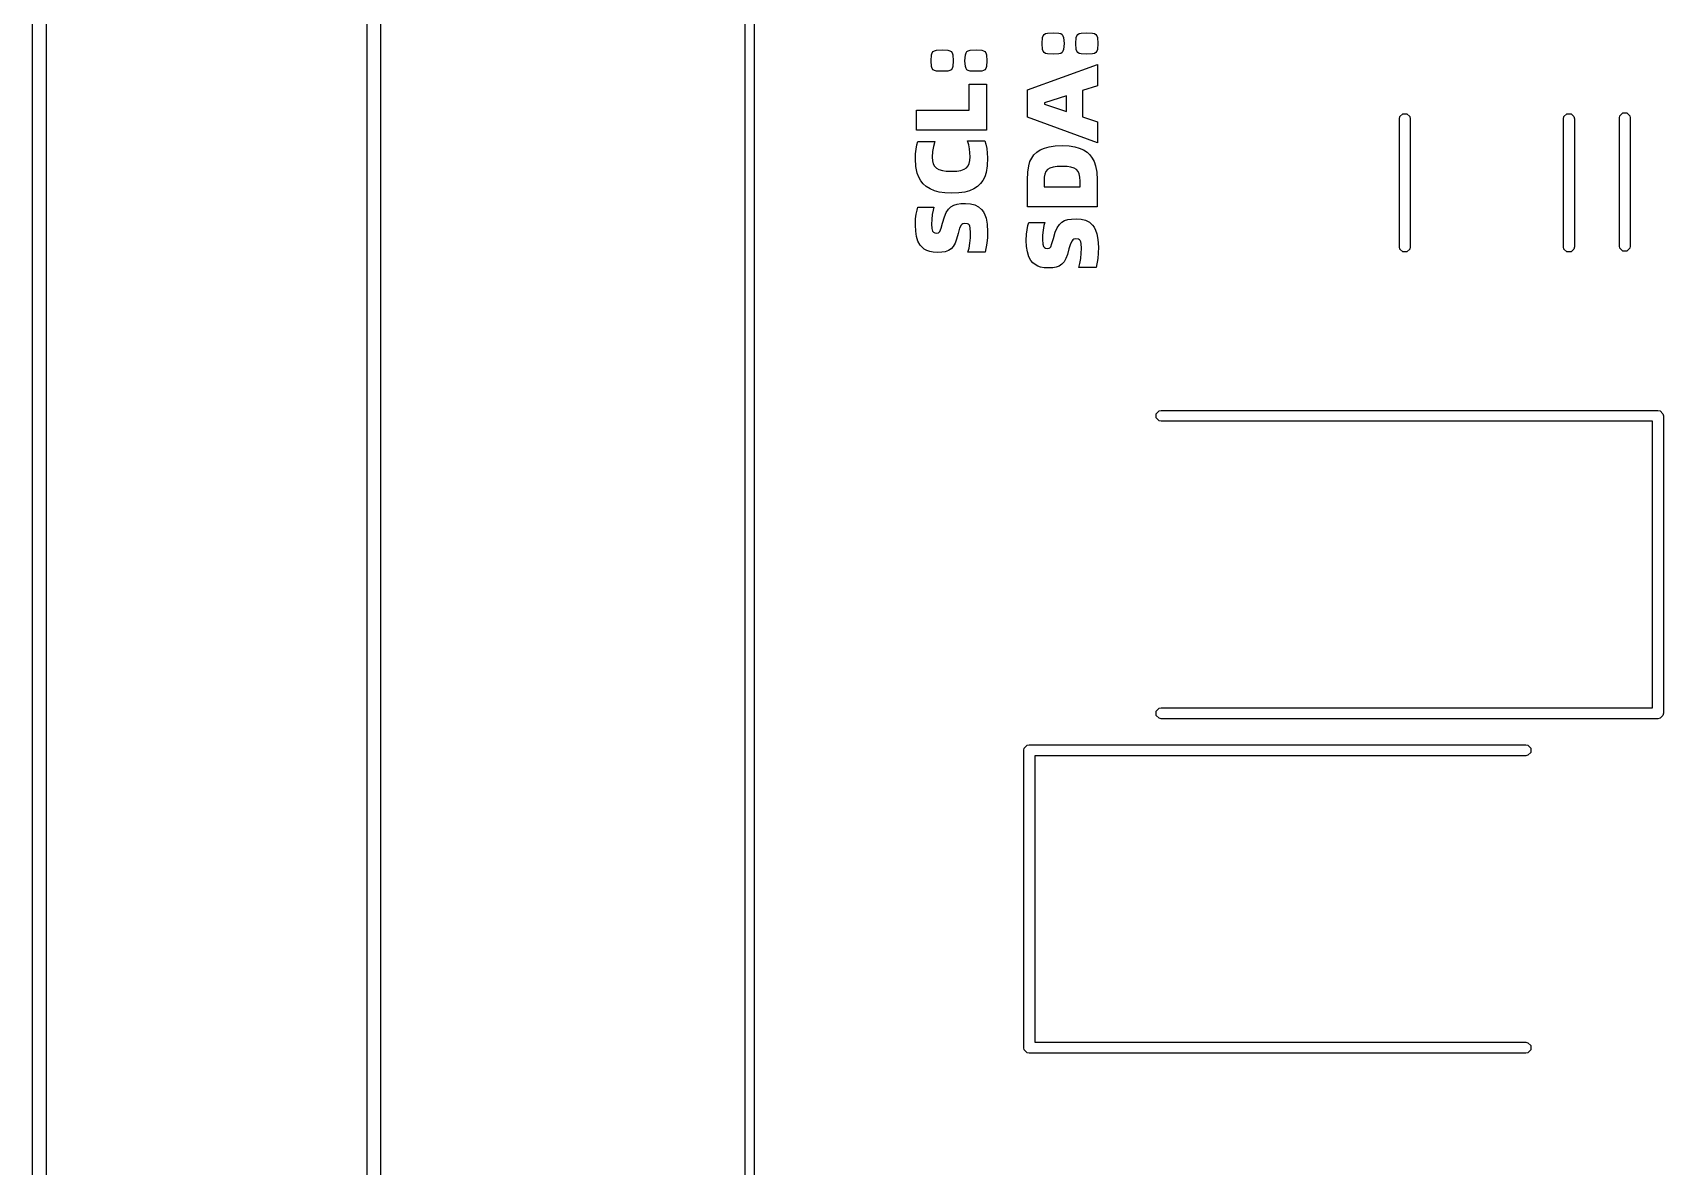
# Model space of a CAD drawing. Header units: inches. Extents: x 5.01 to 6.93, y -5.96 to -2.38.
# Drawn here: x 5.078 to 5.79, y -5.014 to -4.519 of the extents above; entities that cross this region are included whole.
import ezdxf

# ---------------------------------------------------------------- set-up
doc = ezdxf.new("R2010")
doc.units = ezdxf.units.IN
doc.header["$MEASUREMENT"] = 0
doc.layers.add('F.Silkscreen', color=41, linetype='CONTINUOUS', true_color=0xf2eda1)

msp = doc.modelspace()

# ---------------------------------------------------------------- linework, layer by layer
at = {"layer": 'F.Silkscreen', "linetype": 'CONTINUOUS'}
for p, q in [((5.07765, -5.51555), (5.07765, -2.39126)), ((5.08355, -2.39126), (5.08355, -5.51555)), ((5.38886, -5.43027), (5.38886, -2.47751)), ((5.3928, -2.47751), (5.3928, -5.43027)), ((5.22371, -5.41594), (5.22371, -2.50464)), ((5.22962, -2.50464), (5.22962, -5.41594)), ((5.51855, -4.52352), (5.51873, -4.52097)), ((5.51873, -4.52097), (5.519, -4.52014)), ((5.519, -4.52014), (5.51942, -4.51957)), ((5.51942, -4.51957), (5.52001, -4.51919)), ((5.52001, -4.51919), (5.52088, -4.51896)), ((5.52088, -4.51896), (5.52338, -4.51882)), ((5.52338, -4.51882), (5.52585, -4.51896)), ((5.52585, -4.51896), (5.5267, -4.51919)), ((5.5267, -4.51919), (5.52729, -4.51957)), ((5.52729, -4.51957), (5.5277, -4.52014)), ((5.5277, -4.52014), (5.52798, -4.52097)), ((5.52798, -4.52097), (5.52815, -4.52352)), ((5.53332, -4.52352), (5.5335, -4.52097)), ((5.5335, -4.52097), (5.53377, -4.52014)), ((5.53377, -4.52014), (5.53419, -4.51957)), ((5.53419, -4.51957), (5.53478, -4.51919)), ((5.53478, -4.51919), (5.53565, -4.51896)), ((5.53565, -4.51896), (5.53815, -4.51882)), ((5.53815, -4.51882), (5.54062, -4.51896)), ((5.54062, -4.51896), (5.54147, -4.51919)), ((5.54147, -4.51919), (5.54206, -4.51957)), ((5.54206, -4.51957), (5.54247, -4.52014)), ((5.54247, -4.52014), (5.54274, -4.52097)), ((5.54274, -4.52097), (5.54292, -4.52352)), ((5.47013, -4.53104), (5.47031, -4.52849)), ((5.47031, -4.52849), (5.47058, -4.52765)), ((5.47058, -4.52765), (5.47099, -4.52709)), ((5.47099, -4.52709), (5.47158, -4.5267)), ((5.47158, -4.5267), (5.47245, -4.52647)), ((5.47245, -4.52647), (5.47495, -4.52634)), ((5.47495, -4.52634), (5.47743, -4.52647)), ((5.47743, -4.52647), (5.47828, -4.5267)), ((5.47828, -4.5267), (5.47887, -4.52709)), ((5.47887, -4.52709), (5.47928, -4.52765)), ((5.47928, -4.52765), (5.47955, -4.52849)), ((5.47955, -4.52849), (5.47973, -4.53104)), ((5.4849, -4.53104), (5.48507, -4.52849)), ((5.48507, -4.52849), (5.48535, -4.52765)), ((5.48535, -4.52765), (5.48576, -4.52709)), ((5.48576, -4.52709), (5.48635, -4.5267)), ((5.48635, -4.5267), (5.48722, -4.52647)), ((5.48722, -4.52647), (5.48972, -4.52634)), ((5.48972, -4.52634), (5.4922, -4.52647)), ((5.4922, -4.52647), (5.49305, -4.5267)), ((5.49305, -4.5267), (5.49363, -4.52709)), ((5.49363, -4.52709), (5.49405, -4.52765)), ((5.49405, -4.52765), (5.49432, -4.52849)), ((5.49432, -4.52849), (5.4945, -4.53104)), ((5.51873, -4.52609), (5.51855, -4.52352)), ((5.51901, -4.52694), (5.51873, -4.52609)), ((5.51942, -4.5275), (5.51901, -4.52694)), ((5.52, -4.52786), (5.51942, -4.5275)), ((5.52088, -4.52807), (5.52, -4.52786)), ((5.52338, -4.52818), (5.52088, -4.52807)), ((5.52585, -4.52807), (5.52338, -4.52818)), ((5.52671, -4.52786), (5.52585, -4.52807)), ((5.52729, -4.5275), (5.52671, -4.52786)), ((5.5277, -4.52694), (5.52729, -4.5275)), ((5.52798, -4.52609), (5.5277, -4.52694)), ((5.52815, -4.52352), (5.52798, -4.52609)), ((5.5335, -4.52609), (5.53332, -4.52352)), ((5.53377, -4.52694), (5.5335, -4.52609)), ((5.53419, -4.5275), (5.53377, -4.52694)), ((5.53477, -4.52786), (5.53419, -4.5275)), ((5.53565, -4.52807), (5.53477, -4.52786)), ((5.53815, -4.52818), (5.53565, -4.52807)), ((5.54062, -4.52807), (5.53815, -4.52818)), ((5.54148, -4.52786), (5.54062, -4.52807)), ((5.54206, -4.5275), (5.54148, -4.52786)), ((5.54247, -4.52694), (5.54206, -4.5275)), ((5.54274, -4.52609), (5.54247, -4.52694)), ((5.54292, -4.52352), (5.54274, -4.52609)), ((5.47031, -4.53361), (5.47013, -4.53104)), ((5.47058, -4.53446), (5.47031, -4.53361)), ((5.47099, -4.53501), (5.47058, -4.53446)), ((5.47158, -4.53537), (5.47099, -4.53501)), ((5.47245, -4.53558), (5.47158, -4.53537)), ((5.47495, -4.53569), (5.47245, -4.53558)), ((5.47743, -4.53558), (5.47495, -4.53569)), ((5.47828, -4.53537), (5.47743, -4.53558)), ((5.47887, -4.53501), (5.47828, -4.53537)), ((5.47928, -4.53446), (5.47887, -4.53501)), ((5.47955, -4.53361), (5.47928, -4.53446)), ((5.47973, -4.53104), (5.47955, -4.53361)), ((5.48507, -4.53361), (5.4849, -4.53104)), ((5.48535, -4.53446), (5.48507, -4.53361)), ((5.48576, -4.53501), (5.48535, -4.53446)), ((5.48635, -4.53537), (5.48576, -4.53501)), ((5.48722, -4.53558), (5.48635, -4.53537)), ((5.48972, -4.53569), (5.48722, -4.53558)), ((5.4922, -4.53558), (5.48972, -4.53569)), ((5.49305, -4.53537), (5.4922, -4.53558)), ((5.49363, -4.53501), (5.49305, -4.53537)), ((5.49404, -4.53446), (5.49363, -4.53501)), ((5.49432, -4.53361), (5.49404, -4.53446)), ((5.4945, -4.53104), (5.49432, -4.53361)), ((5.51215, -4.54379), (5.54274, -4.53264)), ((5.54274, -4.53264), (5.54274, -4.54198)), ((5.48674, -4.55265), (5.48674, -4.54126)), ((5.48674, -4.54126), (5.49425, -4.54126)), ((5.49425, -4.54126), (5.49425, -4.56139)), ((5.51215, -4.54952), (5.51215, -4.54379)), ((5.54274, -4.54198), (5.53628, -4.5441)), ((5.53628, -4.5441), (5.53628, -4.55556)), ((5.51215, -4.55565), (5.51215, -4.54952)), ((5.52926, -4.54639), (5.51966, -4.54952)), ((5.51966, -4.54952), (5.51966, -4.55005)), ((5.51966, -4.55005), (5.52926, -4.55323)), ((5.52926, -4.55323), (5.52926, -4.54639)), ((5.46367, -4.56139), (5.46367, -4.55265)), ((5.46367, -4.55265), (5.48674, -4.55265)), ((5.54274, -4.5669), (5.51215, -4.55565)), ((5.53628, -4.55556), (5.54274, -4.55772)), ((5.54274, -4.55772), (5.54274, -4.5669)), ((5.67469, -4.5564), (5.67487, -4.55549)), ((5.67469, -4.6124), (5.67469, -4.5564)), ((5.67487, -4.55549), (5.67615, -4.55422)), ((5.67615, -4.55422), (5.67796, -4.55422)), ((5.67796, -4.55422), (5.67923, -4.55549)), ((5.67923, -4.55549), (5.67941, -4.5564)), ((5.67941, -4.5564), (5.67941, -4.6124)), ((5.74634, -4.5564), (5.74652, -4.55549)), ((5.74634, -4.6124), (5.74634, -4.5564)), ((5.74652, -4.55549), (5.7478, -4.55422)), ((5.7478, -4.55422), (5.74961, -4.55422)), ((5.74961, -4.55422), (5.75089, -4.55549)), ((5.75089, -4.55549), (5.75107, -4.5564)), ((5.75107, -4.5564), (5.75107, -4.6124)), ((5.77075, -4.556), (5.77093, -4.5551)), ((5.77075, -4.61201), (5.77075, -4.556)), ((5.77093, -4.5551), (5.77221, -4.55382)), ((5.77221, -4.55382), (5.77402, -4.55382)), ((5.77402, -4.55382), (5.7753, -4.5551)), ((5.7753, -4.5551), (5.77548, -4.556)), ((5.77548, -4.556), (5.77548, -4.61201)), ((5.49425, -4.56139), (5.46367, -4.56139)), ((5.46324, -4.57392), (5.46331, -4.57171)), ((5.46331, -4.57171), (5.46352, -4.56973)), ((5.46352, -4.56973), (5.46388, -4.56786)), ((5.46388, -4.56786), (5.46433, -4.56637)), ((5.46433, -4.56637), (5.47177, -4.56637)), ((5.47075, -4.57074), (5.47062, -4.57322)), ((5.47114, -4.56846), (5.47075, -4.57074)), ((5.47177, -4.56637), (5.47114, -4.56846)), ((5.48654, -4.56779), (5.48601, -4.566)), ((5.48601, -4.566), (5.4935, -4.566)), ((5.48687, -4.56956), (5.48654, -4.56779)), ((5.48711, -4.57308), (5.48687, -4.56956)), ((5.4935, -4.566), (5.49397, -4.5675)), ((5.49397, -4.5675), (5.49439, -4.5694)), ((5.49439, -4.5694), (5.49465, -4.57141)), ((5.49465, -4.57141), (5.49474, -4.57351)), ((5.51403, -4.57356), (5.51501, -4.57219)), ((5.51501, -4.57219), (5.51623, -4.57102)), ((5.51623, -4.57102), (5.51776, -4.57001)), ((5.51776, -4.57001), (5.51967, -4.56918)), ((5.51967, -4.56918), (5.5217, -4.56862)), ((5.5217, -4.56862), (5.52424, -4.56825)), ((5.52424, -4.56825), (5.52741, -4.56812)), ((5.52741, -4.56812), (5.53038, -4.56825)), ((5.53038, -4.56825), (5.53281, -4.56862)), ((5.53281, -4.56862), (5.53478, -4.56918)), ((5.53478, -4.56918), (5.53665, -4.57001)), ((5.53665, -4.57001), (5.5382, -4.57101)), ((5.5382, -4.57101), (5.53947, -4.57219)), ((5.53947, -4.57219), (5.54051, -4.57357)), ((5.46344, -4.57726), (5.46324, -4.57392)), ((5.46403, -4.58014), (5.46344, -4.57726)), ((5.47062, -4.57322), (5.47073, -4.57482)), ((5.47073, -4.57482), (5.47104, -4.57605)), ((5.47104, -4.57605), (5.47159, -4.57709)), ((5.47159, -4.57709), (5.47243, -4.57794)), ((5.47243, -4.57794), (5.47351, -4.57857)), ((5.47351, -4.57857), (5.47501, -4.57903)), ((5.47501, -4.57903), (5.47671, -4.57927)), ((5.47671, -4.57927), (5.47896, -4.57936)), ((5.47896, -4.57936), (5.48131, -4.57925)), ((5.48131, -4.57925), (5.48301, -4.57898)), ((5.48301, -4.57898), (5.48448, -4.57848)), ((5.48448, -4.57848), (5.48551, -4.57783)), ((5.48551, -4.57783), (5.48627, -4.57696)), ((5.48627, -4.57696), (5.48676, -4.57589)), ((5.48676, -4.57589), (5.48702, -4.57465)), ((5.48702, -4.57465), (5.48711, -4.57308)), ((5.49408, -4.57989), (5.49351, -4.58172)), ((5.49457, -4.57695), (5.49408, -4.57989)), ((5.49474, -4.57351), (5.49457, -4.57695)), ((5.51215, -4.58312), (5.51231, -4.57978)), ((5.51231, -4.57978), (5.51275, -4.57692)), ((5.51275, -4.57692), (5.51327, -4.57513)), ((5.51327, -4.57513), (5.51403, -4.57356)), ((5.52026, -4.57945), (5.51977, -4.58058)), ((5.521, -4.57859), (5.52026, -4.57945)), ((5.522, -4.57798), (5.521, -4.57859)), ((5.52344, -4.57754), (5.522, -4.57798)), ((5.5251, -4.57731), (5.52344, -4.57754)), ((5.52738, -4.57723), (5.5251, -4.57731)), ((5.52957, -4.57731), (5.52738, -4.57723)), ((5.53116, -4.57751), (5.52957, -4.57731)), ((5.53255, -4.57793), (5.53116, -4.57751)), ((5.53356, -4.57853), (5.53255, -4.57793)), ((5.53432, -4.57937), (5.53356, -4.57853)), ((5.53482, -4.58051), (5.53432, -4.57937)), ((5.54051, -4.57357), (5.54134, -4.57513)), ((5.54134, -4.57513), (5.54195, -4.57692)), ((5.54195, -4.57692), (5.54249, -4.57978)), ((5.54249, -4.57978), (5.54268, -4.58312)), ((5.46469, -4.58192), (5.46403, -4.58014)), ((5.46557, -4.58349), (5.46469, -4.58192)), ((5.46668, -4.58488), (5.46557, -4.58349)), ((5.468, -4.58606), (5.46668, -4.58488)), ((5.46962, -4.58707), (5.468, -4.58606)), ((5.47155, -4.5879), (5.46962, -4.58707)), ((5.48883, -4.58699), (5.48687, -4.58786)), ((5.49041, -4.58595), (5.48883, -4.58699)), ((5.49168, -4.58474), (5.49041, -4.58595)), ((5.49271, -4.58333), (5.49168, -4.58474)), ((5.49351, -4.58172), (5.49271, -4.58333)), ((5.51215, -4.58366), (5.51215, -4.58312)), ((5.51215, -4.59483), (5.51215, -4.58366)), ((5.51951, -4.58189), (5.51941, -4.58366)), ((5.51941, -4.58366), (5.51941, -4.58609)), ((5.51941, -4.58609), (5.53517, -4.58609)), ((5.51977, -4.58058), (5.51951, -4.58189)), ((5.53507, -4.58185), (5.53482, -4.58051)), ((5.53517, -4.58366), (5.53507, -4.58185)), ((5.53517, -4.58609), (5.53517, -4.58366)), ((5.54268, -4.58312), (5.54268, -4.59483)), ((5.4736, -4.58846), (5.47155, -4.5879)), ((5.47605, -4.58883), (5.4736, -4.58846)), ((5.47899, -4.58896), (5.47605, -4.58883)), ((5.47874, -4.59483), (5.47998, -4.59411)), ((5.4822, -4.58882), (5.47899, -4.58896)), ((5.47998, -4.59411), (5.48144, -4.59368)), ((5.48144, -4.59368), (5.48305, -4.59349)), ((5.48479, -4.58844), (5.4822, -4.58882)), ((5.48305, -4.59349), (5.48506, -4.59342)), ((5.48687, -4.58786), (5.48479, -4.58844)), ((5.48506, -4.59342), (5.48728, -4.59358)), ((5.48728, -4.59358), (5.48915, -4.59404)), ((5.48915, -4.59404), (5.4908, -4.59485)), ((5.46324, -4.60287), (5.46333, -4.60013)), ((5.46333, -4.60013), (5.46356, -4.59812)), ((5.46356, -4.59812), (5.46394, -4.59631)), ((5.46394, -4.59631), (5.46433, -4.59496)), ((5.46433, -4.59496), (5.47131, -4.59496)), ((5.47036, -4.60045), (5.47025, -4.60246)), ((5.47063, -4.59829), (5.47036, -4.60045)), ((5.47096, -4.59634), (5.47063, -4.59829)), ((5.47131, -4.59496), (5.47096, -4.59634)), ((5.47507, -4.60194), (5.4759, -4.59924)), ((5.4759, -4.59924), (5.47671, -4.59739)), ((5.47671, -4.59739), (5.47769, -4.59586)), ((5.47769, -4.59586), (5.47874, -4.59483)), ((5.4908, -4.59485), (5.49218, -4.59608)), ((5.49218, -4.59608), (5.49291, -4.59709)), ((5.49291, -4.59709), (5.49355, -4.59834)), ((5.49355, -4.59834), (5.49408, -4.59988)), ((5.49408, -4.59988), (5.49456, -4.60241)), ((5.54268, -4.59483), (5.51215, -4.59483)), ((5.52717, -4.60156), (5.5284, -4.60084)), ((5.5284, -4.60084), (5.52986, -4.60041)), ((5.52986, -4.60041), (5.53148, -4.60022)), ((5.53148, -4.60022), (5.53349, -4.60015)), ((5.53349, -4.60015), (5.53571, -4.60031)), ((5.53571, -4.60031), (5.53758, -4.60077)), ((5.53758, -4.60077), (5.53923, -4.60158)), ((5.46336, -4.60553), (5.46324, -4.60287)), ((5.4637, -4.60782), (5.46336, -4.60553)), ((5.46435, -4.60992), (5.4637, -4.60782)), ((5.47025, -4.60246), (5.4704, -4.60441)), ((5.4704, -4.60441), (5.47076, -4.60547)), ((5.47076, -4.60547), (5.47116, -4.60597)), ((5.47116, -4.60597), (5.47169, -4.60627)), ((5.47169, -4.60627), (5.47237, -4.60637)), ((5.47237, -4.60637), (5.47326, -4.60622)), ((5.47326, -4.60622), (5.47358, -4.606)), ((5.47358, -4.606), (5.4739, -4.60558)), ((5.4739, -4.60558), (5.47445, -4.60422)), ((5.47445, -4.60422), (5.47507, -4.60194)), ((5.48188, -4.60656), (5.48123, -4.60895)), ((5.48257, -4.60425), (5.48188, -4.60656)), ((5.48323, -4.60293), (5.48257, -4.60425)), ((5.48359, -4.60253), (5.48323, -4.60293)), ((5.48396, -4.60231), (5.48359, -4.60253)), ((5.48484, -4.60216), (5.48396, -4.60231)), ((5.48603, -4.60229), (5.48484, -4.60216)), ((5.48647, -4.6025), (5.48603, -4.60229)), ((5.48681, -4.60286), (5.48647, -4.6025)), ((5.48704, -4.60336), (5.48681, -4.60286)), ((5.48703, -4.61072), (5.48727, -4.60845)), ((5.48723, -4.60412), (5.48704, -4.60336)), ((5.48736, -4.6063), (5.48723, -4.60412)), ((5.48727, -4.60845), (5.48736, -4.6063)), ((5.49467, -4.60834), (5.49444, -4.61068)), ((5.49456, -4.60241), (5.49474, -4.60582)), ((5.49474, -4.60582), (5.49467, -4.60834)), ((5.51166, -4.6096), (5.51175, -4.60686)), ((5.51175, -4.60686), (5.51199, -4.60485)), ((5.51199, -4.60485), (5.51236, -4.60304)), ((5.51236, -4.60304), (5.51276, -4.60169)), ((5.51276, -4.60169), (5.51974, -4.60169)), ((5.51879, -4.60718), (5.51868, -4.60919)), ((5.51905, -4.60502), (5.51879, -4.60718)), ((5.51939, -4.60307), (5.51905, -4.60502)), ((5.51974, -4.60169), (5.51939, -4.60307)), ((5.5235, -4.60867), (5.52433, -4.60597)), ((5.52433, -4.60597), (5.52513, -4.60412)), ((5.52513, -4.60412), (5.52612, -4.60259)), ((5.52612, -4.60259), (5.52717, -4.60156)), ((5.53923, -4.60158), (5.54061, -4.60281)), ((5.54061, -4.60281), (5.54134, -4.60382)), ((5.54134, -4.60382), (5.54197, -4.60507)), ((5.54197, -4.60507), (5.54251, -4.60661)), ((5.54251, -4.60661), (5.54299, -4.60914)), ((5.46529, -4.6116), (5.46435, -4.60992)), ((5.46612, -4.61256), (5.46529, -4.6116)), ((5.4671, -4.61336), (5.46612, -4.61256)), ((5.46825, -4.614), (5.4671, -4.61336)), ((5.4695, -4.61445), (5.46825, -4.614)), ((5.471, -4.61473), (5.4695, -4.61445)), ((5.47278, -4.61484), (5.471, -4.61473)), ((5.47477, -4.61474), (5.47278, -4.61484)), ((5.47629, -4.61449), (5.47477, -4.61474)), ((5.47764, -4.61399), (5.47629, -4.61449)), ((5.47879, -4.61321), (5.47764, -4.61399)), ((5.47974, -4.61215), (5.47879, -4.61321)), ((5.48058, -4.61068), (5.47974, -4.61215)), ((5.48123, -4.60895), (5.48058, -4.61068)), ((5.48621, -4.61462), (5.48665, -4.61286)), ((5.49373, -4.61462), (5.48621, -4.61462)), ((5.48665, -4.61286), (5.48703, -4.61072)), ((5.49444, -4.61068), (5.49373, -4.61462)), ((5.51178, -4.61226), (5.51166, -4.6096)), ((5.51213, -4.61455), (5.51178, -4.61226)), ((5.51277, -4.61665), (5.51213, -4.61455)), ((5.51868, -4.60919), (5.51883, -4.61114)), ((5.51883, -4.61114), (5.51918, -4.6122)), ((5.51918, -4.6122), (5.51959, -4.6127)), ((5.51959, -4.6127), (5.52011, -4.613)), ((5.52011, -4.613), (5.5208, -4.6131)), ((5.5208, -4.6131), (5.52168, -4.61295)), ((5.52168, -4.61295), (5.522, -4.61273)), ((5.522, -4.61273), (5.52232, -4.61231)), ((5.52232, -4.61231), (5.52288, -4.61095)), ((5.52288, -4.61095), (5.5235, -4.60867)), ((5.52966, -4.61568), (5.529, -4.61741)), ((5.53031, -4.61329), (5.52966, -4.61568)), ((5.53099, -4.61098), (5.53031, -4.61329)), ((5.53165, -4.60966), (5.53099, -4.61098)), ((5.53201, -4.60926), (5.53165, -4.60966)), ((5.53238, -4.60904), (5.53201, -4.60926)), ((5.53327, -4.60889), (5.53238, -4.60904)), ((5.53446, -4.60902), (5.53327, -4.60889)), ((5.53489, -4.60923), (5.53446, -4.60902)), ((5.53523, -4.60959), (5.53489, -4.60923)), ((5.53547, -4.61009), (5.53523, -4.60959)), ((5.53545, -4.61745), (5.5357, -4.61518)), ((5.53565, -4.61085), (5.53547, -4.61009)), ((5.53578, -4.61303), (5.53565, -4.61085)), ((5.5357, -4.61518), (5.53578, -4.61303)), ((5.54309, -4.61507), (5.54286, -4.61741)), ((5.54299, -4.60914), (5.54317, -4.61255)), ((5.54317, -4.61255), (5.54309, -4.61507)), ((5.67487, -4.61331), (5.67469, -4.6124)), ((5.67615, -4.61458), (5.67487, -4.61331)), ((5.67796, -4.61458), (5.67615, -4.61458)), ((5.67923, -4.61331), (5.67796, -4.61458)), ((5.67941, -4.6124), (5.67923, -4.61331)), ((5.74652, -4.61331), (5.74634, -4.6124)), ((5.7478, -4.61458), (5.74652, -4.61331)), ((5.74961, -4.61458), (5.7478, -4.61458)), ((5.75089, -4.61331), (5.74961, -4.61458)), ((5.75107, -4.6124), (5.75089, -4.61331)), ((5.77093, -4.61291), (5.77075, -4.61201)), ((5.77221, -4.61419), (5.77093, -4.61291)), ((5.77402, -4.61419), (5.77221, -4.61419)), ((5.7753, -4.61291), (5.77402, -4.61419)), ((5.77548, -4.61201), (5.7753, -4.61291)), ((5.51372, -4.61833), (5.51277, -4.61665)), ((5.51454, -4.61929), (5.51372, -4.61833)), ((5.51552, -4.62009), (5.51454, -4.61929)), ((5.51668, -4.62073), (5.51552, -4.62009)), ((5.51793, -4.62118), (5.51668, -4.62073)), ((5.51942, -4.62146), (5.51793, -4.62118)), ((5.5212, -4.62157), (5.51942, -4.62146)), ((5.5232, -4.62147), (5.5212, -4.62157)), ((5.52472, -4.62122), (5.5232, -4.62147)), ((5.52607, -4.62072), (5.52472, -4.62122)), ((5.52721, -4.61994), (5.52607, -4.62072)), ((5.52817, -4.61888), (5.52721, -4.61994)), ((5.529, -4.61741), (5.52817, -4.61888)), ((5.53463, -4.62135), (5.53508, -4.61959)), ((5.54216, -4.62135), (5.53463, -4.62135)), ((5.53508, -4.61959), (5.53545, -4.61745)), ((5.54286, -4.61741), (5.54216, -4.62135)), ((5.56847, -4.68527), (5.56975, -4.68399)), ((5.56847, -4.68708), (5.56847, -4.68527)), ((5.56975, -4.68399), (5.57065, -4.68381)), ((5.57065, -4.68381), (5.78758, -4.68381)), ((5.78758, -4.68381), (5.78849, -4.68399)), ((5.78849, -4.68399), (5.78977, -4.68527)), ((5.78977, -4.68527), (5.78995, -4.68617)), ((5.78995, -4.68617), (5.78995, -4.81609)), ((5.56975, -4.68835), (5.56847, -4.68708)), ((5.57065, -4.68853), (5.56975, -4.68835)), ((5.78522, -4.68853), (5.57065, -4.68853)), ((5.78522, -4.81373), (5.78522, -4.68853)), ((5.56847, -4.81519), (5.56975, -4.81391)), ((5.56975, -4.81391), (5.57065, -4.81373)), ((5.57065, -4.81373), (5.78522, -4.81373)), ((5.56847, -4.817), (5.56847, -4.81519)), ((5.56975, -4.81828), (5.56847, -4.817)), ((5.57065, -4.81846), (5.56975, -4.81828)), ((5.78758, -4.81846), (5.57065, -4.81846)), ((5.78849, -4.81828), (5.78758, -4.81846)), ((5.78977, -4.817), (5.78849, -4.81828)), ((5.78995, -4.81609), (5.78977, -4.817)), ((5.51062, -4.83223), (5.5108, -4.83133)), ((5.51062, -4.96216), (5.51062, -4.83223)), ((5.5108, -4.83133), (5.51207, -4.83005)), ((5.51207, -4.83005), (5.51298, -4.82987)), ((5.51298, -4.82987), (5.72991, -4.82987)), ((5.72991, -4.8346), (5.51534, -4.8346)), ((5.51534, -4.8346), (5.51534, -4.95979)), ((5.72991, -4.82987), (5.73081, -4.83005)), ((5.73081, -4.83442), (5.72991, -4.8346)), ((5.73081, -4.83005), (5.73209, -4.83133)), ((5.73209, -4.83314), (5.73081, -4.83442)), ((5.73209, -4.83133), (5.73209, -4.83314)), ((5.5108, -4.96306), (5.51062, -4.96216)), ((5.51207, -4.96434), (5.5108, -4.96306)), ((5.51298, -4.96452), (5.51207, -4.96434)), ((5.72991, -4.96452), (5.51298, -4.96452)), ((5.51534, -4.95979), (5.72991, -4.95979)), ((5.72991, -4.95979), (5.73081, -4.95997)), ((5.73081, -4.96434), (5.72991, -4.96452)), ((5.73081, -4.95997), (5.73209, -4.96125)), ((5.73209, -4.96306), (5.73081, -4.96434)), ((5.73209, -4.96125), (5.73209, -4.96306))]:
    msp.add_line(p, q, dxfattribs=at)

doc.saveas('drawing.dxf')
